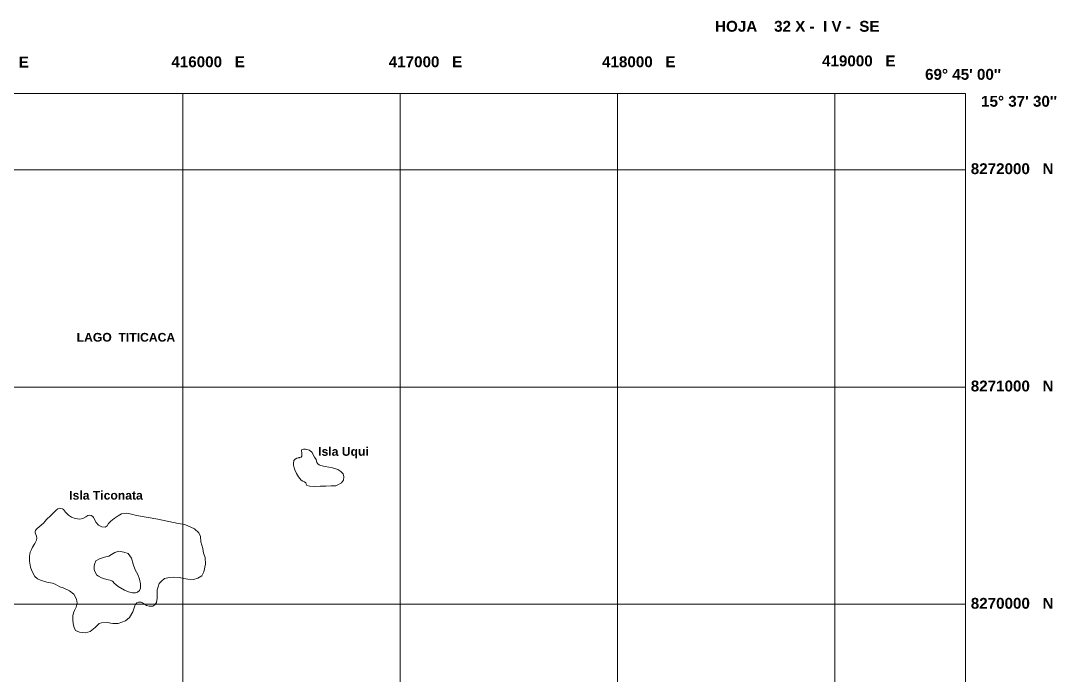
# Model space of a CAD drawing. Header units: metres. Extents: x 405809 to 420020, y 8257398 to 8272141.
# Drawn here: x 415253 to 420018, y 8268673 to 8271686 of the extents above; entities that cross this region are included whole.
import ezdxf

# ---------------------------------------------------------------- set-up
doc = ezdxf.new("R2010")
doc.units = ezdxf.units.M
for name, color, linetype, lineweight in [('COORDENADAS', 30, 'Continuous', 5), ('CURVAS SECUNDARIS', 46, 'Continuous', 9), ('PERIMETRO DE LA ISLA', 7, 'Continuous', 18), ('texto', 7, 'Continuous', 13)]:
    doc.layers.add(name, color=color, linetype=linetype, lineweight=lineweight)
doc.styles.add('CARLOS', font='arialbd.ttf', dxfattribs={"height": 48})

msp = doc.modelspace()

# ---------------------------------------------------------------- linework, layer by layer
msp.add_line((419000, 8271000), (419000, 8271000))
msp.add_line((419000, 8271000), (419000, 8271000))
msp.add_line((419000, 8271000), (419000, 8271000))
at = {"layer": 'COORDENADAS'}
for p, q in [((406200, 8271350), (419600, 8271350)), ((416000, 8271350), (416000, 8257550)), ((417000, 8271350), (417000, 8257550)), ((418000, 8271350), (418000, 8257550)), ((419000, 8271350), (419000, 8257550)), ((419600, 8271350), (419600, 8257550)), ((406200, 8271000), (419600, 8271000)), ((406200, 8270000), (419600, 8270000)), ((406200, 8269000), (419600, 8269000))]:
    msp.add_line(p, q, dxfattribs=at)
at = {"layer": 'CURVAS SECUNDARIS'}
msp.add_lwpolyline([(415593.2, 8269155.2), (415602.7, 8269136.2), (415610.8, 8269129), (415625.5, 8269122), (415639.6, 8269117.8), (415655.1, 8269112.9), (415665.6, 8269110.8), (415672.6, 8269108.7), (415676.8, 8269105.2), (415683.9, 8269096.8), (415701.5, 8269082.7), (415730.3, 8269065.9), (415749.4, 8269057.9), (415767.4, 8269052.3), (415781.3, 8269052.5), (415790.8, 8269055.8), (415799.8, 8269063.1), (415804.2, 8269074.8), (415804.2, 8269094.3), (415799.7, 8269116.5), (415791.7, 8269137), (415780.1, 8269159.3), (415770.2, 8269185.1), (415763.1, 8269211.9), (415756.2, 8269223.9), (415748, 8269233.9), (415728.5, 8269240.8), (415704.6, 8269244), (415687, 8269238.3), (415670.6, 8269228.9), (415658.1, 8269222), (415638.6, 8269216.3), (415615.3, 8269208.8), (415598.8, 8269199.8), (415593.8, 8269188.5), (415591.6, 8269177.6), (415591.8, 8269159.7), (415593.2, 8269155.2)], dxfattribs=at)
at = {"layer": 'PERIMETRO DE LA ISLA'}
msp.add_lwpolyline([(416620.8, 8269646.8), (416616.6, 8269652.1), (416612.5, 8269666.4), (416605.9, 8269677.3), (416599.8, 8269688.6), (416593.7, 8269698.5), (416582.8, 8269709.5), (416563.2, 8269714.7), (416554.9, 8269714), (416546.7, 8269712.5), (416545.3, 8269709.9), (416546.1, 8269705.4), (416547.2, 8269699.4), (416547.6, 8269689.4), (416546.8, 8269682.3), (416543.5, 8269677.8), (416536.8, 8269675.2), (416534.3, 8269674.7), (416530.7, 8269673.6), (416523.8, 8269672), (416515.7, 8269667.7), (416509.8, 8269661.3), (416508.2, 8269648.4), (416509.2, 8269639.7), (416511.3, 8269628.2), (416515.2, 8269619.1), (416522.4, 8269602.2), (416531.6, 8269586.8), (416543.1, 8269571.4), (416551.2, 8269566.7), (416559.5, 8269563.9), (416565, 8269559.1), (416567.1, 8269553.6), (416570.5, 8269547.4), (416583, 8269543.9), (416604.4, 8269542.6), (416632, 8269543.1), (416657.4, 8269544.2), (416681.8, 8269545.3), (416703.9, 8269545.3), (416712.7, 8269549.7), (416729.3, 8269558.5), (416738.1, 8269571.7), (416739.7, 8269586.2), (416736.4, 8269599.9), (416726.5, 8269610.8), (416712.2, 8269620.1), (416687.6, 8269628.3), (416654.1, 8269634.4), (416633.3, 8269638.2), (416625.9, 8269641.3)], close=True, dxfattribs=at)
msp.add_lwpolyline([(415303.2, 8269252.1), (415308.3, 8269263.3), (415318.3, 8269280.6), (415326.7, 8269295.1), (415327.7, 8269304.2), (415326.7, 8269313.1), (415322.9, 8269321.5), (415319.9, 8269328.3), (415319.5, 8269334.8), (415321.2, 8269339.9), (415324.6, 8269344.6), (415329.7, 8269349.6), (415346.8, 8269364.6), (415359.1, 8269374.9), (415364.6, 8269381.7), (415374.2, 8269392), (415390.6, 8269407), (415406.5, 8269422.9), (415417.2, 8269432.7), (415424.5, 8269439.1), (415431.7, 8269442.1), (415438.4, 8269441.7), (415444.9, 8269439.6), (415449.7, 8269436.9), (415458.9, 8269423.4), (415473.4, 8269410), (415487, 8269401.3), (415503.8, 8269394.9), (415525.9, 8269391.7), (415539.9, 8269394.9), (415553.3, 8269402.4), (415562.5, 8269408.9), (415569, 8269411), (415578.1, 8269409.4), (415584.6, 8269404), (415589, 8269399.7), (415600.9, 8269376.9), (415611.8, 8269363.9), (415627, 8269356.3), (415642.2, 8269355.3), (415650.9, 8269360.7), (415657.4, 8269371.5), (415668.2, 8269382.4), (415683.4, 8269395.4), (415701.9, 8269407.3), (415717.1, 8269417), (415741, 8269419.2), (415763.8, 8269414.9), (415785.7, 8269408.8), (415884.1, 8269391.3), (415977.3, 8269372.6), (416008.1, 8269366.6), (416052.6, 8269347), (416072.2, 8269329.1), (416080.8, 8269312), (416082.5, 8269287.3), (416091.4, 8269257.1), (416094.3, 8269235.2), (416101.9, 8269215.2), (416104.3, 8269184.4), (416096.6, 8269150.1), (416087.1, 8269131.1), (416068, 8269119.7), (416048.9, 8269113.9), (416022.2, 8269115.8), (416003.5, 8269118.6), (415983.6, 8269123.9), (415955.2, 8269124.9), (415937.4, 8269123.9), (415915.4, 8269118.6), (415900.7, 8269107.1), (415891.2, 8269095.6), (415886, 8269079.9), (415881.8, 8269066.2), (415881.2, 8269050.8), (415881.2, 8269028.4), (415877.9, 8269008.3), (415870.1, 8268997.4), (415861.9, 8268992.3), (415844.8, 8268991.8), (415831.9, 8268994.9), (415822.6, 8269000), (415814.4, 8269006.2), (415808.2, 8269009.8), (415794.7, 8269009.8), (415787, 8269006.4), (415780.2, 8268997.3), (415768.6, 8268964.8), (415753.5, 8268939.2), (415736, 8268923.9), (415702.3, 8268912.3), (415677.9, 8268911.1), (415651.1, 8268915.8), (415624.4, 8268914.6), (415615.1, 8268912.3), (415596.5, 8268892.6), (415573.2, 8268875.1), (415551.1, 8268868.2), (415524.4, 8268871.7), (415505.8, 8268879.8), (415498.8, 8268893.7), (415495.3, 8268910), (415492.6, 8268929.6), (415492.6, 8268947.6), (415496.3, 8268961.3), (415501.3, 8268971.3), (415508.5, 8268987.2), (415512.8, 8269005.1), (415510.4, 8269023.3), (415497.3, 8269046.5), (415478.5, 8269062.5), (415448, 8269075.5), (415433.5, 8269079.8), (415411.7, 8269092.9), (415400.1, 8269097.2), (415374, 8269101.6), (415343.8, 8269111), (415330.9, 8269116.7), (415318.5, 8269128.5), (415304.1, 8269154.4), (415298.3, 8269171.6), (415293.1, 8269198.1), (415293.1, 8269221.9), (415294.7, 8269230.5), (415296.6, 8269239.4), (415303.2, 8269252.1)], dxfattribs=at)

# ---------------------------------------------------------------- texts
at = {"layer": 'texto', "style": 'CARLOS'}
for s, height, p in [('HOJA    32 X -  I V -  SE', 50, (418448.4, 8271635)), ('415000   E', 50, (414952.9, 8271470)), ('416000   E', 50, (415946.6, 8271471.6)), ('417000   E', 50, (416946.9, 8271471.6)), ('418000   E', 50, (417928.3, 8271471.7)), ('419000   E', 50, (418940.6, 8271475.8)), ("69° 45' 00''", 50, (419414.7, 8271413.8)), ("15° 37' 30''", 50, (419672.4, 8271289.8)), ('8272000   N', 50, (419625, 8270979.7)), ('LAGO  TITICACA', 40, (415510.9, 8270209)), ('8271000   N', 50, (419625, 8269979.7)), ('Isla Uqui', 40, (416622.1, 8269683.4)), ('Isla Ticonata', 40, (415476.6, 8269481.9)), ('8270000   N', 50, (419625, 8268979.7))]:
    msp.add_text(s, height=height, dxfattribs=at).set_placement(p)

doc.saveas('drawing.dxf')
